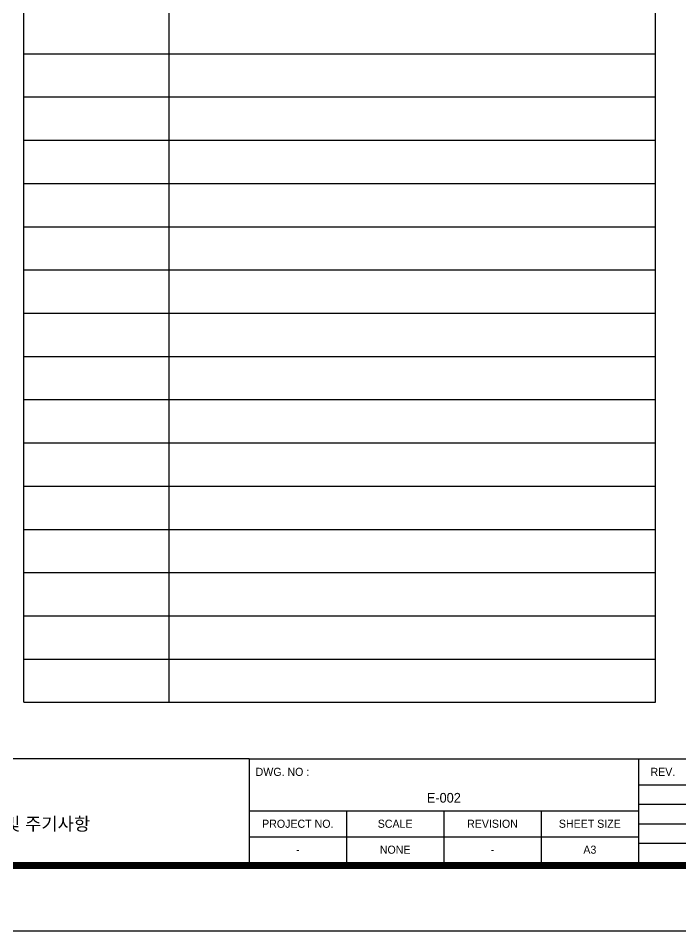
# Model space of a CAD drawing. Header units: millimetres. Extents: x 10297564 to 11610295, y -9287743 to -8409454.
# Drawn here: x 10512249 to 10532665, y -8631032 to -8602893 of the extents above; entities that cross this region are included whole.
import ezdxf
from ezdxf.enums import TextEntityAlignment as Align

# ---------------------------------------------------------------- set-up
doc = ezdxf.new("R2010")
doc.units = ezdxf.units.MM
doc.header["$LTSCALE"] = 100
for name, color, linetype in [('_도곽_마크', 7, 'Continuous'), ('BOX', 7, 'Continuous'), ('BOX_Def', 8, 'Continuous'), ('LINE', 2, 'Continuous')]:
    doc.layers.add(name, color=color, linetype=linetype)
doc.layers.add('DIJ1-TEXT', color=7, linetype='Continuous', lineweight=5)
doc.layers.add('TITLE', color=7, linetype='Continuous', lineweight=0)
doc.styles.add('RomanS', font='Dotum.ttf')

# ---------------------------------------------------------------- blocks, each defined once
blk = doc.blocks.new('A$C78AD5414')
at = {"layer": '_도곽_마크'}
for p, q in [((656, 53), (811, 53)), ((656, 45), (811, 45)), ((656, 39), (811, 39)), ((656, 33), (811, 33)), ((656, 27), (811, 27))]:
    blk.add_line(p, q, dxfattribs=at)
for points in [[(536, 53), (400, 53)], [(536, 53), (536, 21)], [(536, 53), (656, 53)], [(656, 53), (656, 21)], [(656, 53), (656, 21)], [(536, 37), (656, 37)], [(566, 37), (566, 21)], [(596, 37), (596, 21)], [(626, 37), (626, 21)], [(536, 29), (656, 29)], [(40, 21), (811, 21)]]:
    blk.add_lwpolyline(points, dxfattribs=at)
at = {"layer": 'BOX', "const_width": 2}
blk.add_lwpolyline([(40, 20), (40, 574), (811, 574), (811, 20)], close=True, dxfattribs=at)
at = {"layer": 'BOX_Def'}
blk.add_lwpolyline([(0, 0), (841, 0), (841, 594), (0, 594)], close=True, dxfattribs=at)
at = {"layer": 'DIJ1-TEXT', "style": 'RomanS'}
blk.add_text('DWG. NO :', height=2.5, dxfattribs=at).set_placement((538, 49), align=Align.MIDDLE_LEFT)
for s, p in [('REV.', (663.5, 49)), ('PROJECT NO.', (551, 33)), ('SCALE', (581, 33)), ('REVISION', (611, 33)), ('SHEET SIZE', (641, 33))]:
    blk.add_text(s, height=2.5, dxfattribs=at).set_placement(p, align=Align.MIDDLE)

msp = doc.modelspace()

# ---------------------------------------------------------------- linework, layer by layer
at = {"layer": 'LINE', "color": 31}
for p, q in [((10512415.9, -8623987), (10512415.9, -8578370.2)), ((10531886.8, -8623987), (10531886.8, -8578370.2)), ((10516895.4, -8623987), (10516895.4, -8589320.3)), ((10512415.9, -8603987), (10531886.8, -8603987)), ((10512415.9, -8605320.3), (10531886.8, -8605320.3)), ((10512415.9, -8606653.7), (10531886.8, -8606653.7)), ((10512415.9, -8607987), (10531886.8, -8607987)), ((10512415.9, -8609320.3), (10531886.8, -8609320.3)), ((10512415.9, -8610653.7), (10531886.8, -8610653.7)), ((10512415.9, -8611987), (10531886.8, -8611987)), ((10512415.9, -8613320.3), (10531886.8, -8613320.3)), ((10512415.9, -8614653.7), (10531886.8, -8614653.7)), ((10512415.9, -8615987), (10531886.8, -8615987)), ((10512415.9, -8617320.3), (10531886.8, -8617320.3)), ((10512415.9, -8618653.7), (10531886.8, -8618653.7)), ((10512415.9, -8619987), (10531886.8, -8619987)), ((10512415.9, -8621320.3), (10531886.8, -8621320.3)), ((10512415.9, -8622653.7), (10531886.8, -8622653.7)), ((10512415.9, -8623987), (10531886.8, -8623987))]:
    msp.add_line(p, q, dxfattribs=at)

# ---------------------------------------------------------------- block references
at = {"layer": 'TITLE', "color": 4, "xscale": 100, "yscale": 100, "zscale": 100}
msp.add_blockref('A$C78AD5414', (10465764, -8631031.8), dxfattribs=at)

# ---------------------------------------------------------------- texts
at = {"layer": 'DIJ1-TEXT', "color": 2, "style": 'RomanS'}
for s, height, p in [('E-002', 300, (10525364, -8626931.8)), ('범례 및 주기사항', 400, (10512564, -8627731.8)), ('NONE', 250, (10523864, -8628531.8)), ('A3', 250, (10529864, -8628531.8)), ('-', 250, (10520864, -8628531.8)), ('-', 250, (10526864, -8628531.8))]:
    msp.add_text(s, height=height, dxfattribs=at).set_placement(p, align=Align.MIDDLE)

doc.saveas('drawing.dxf')
